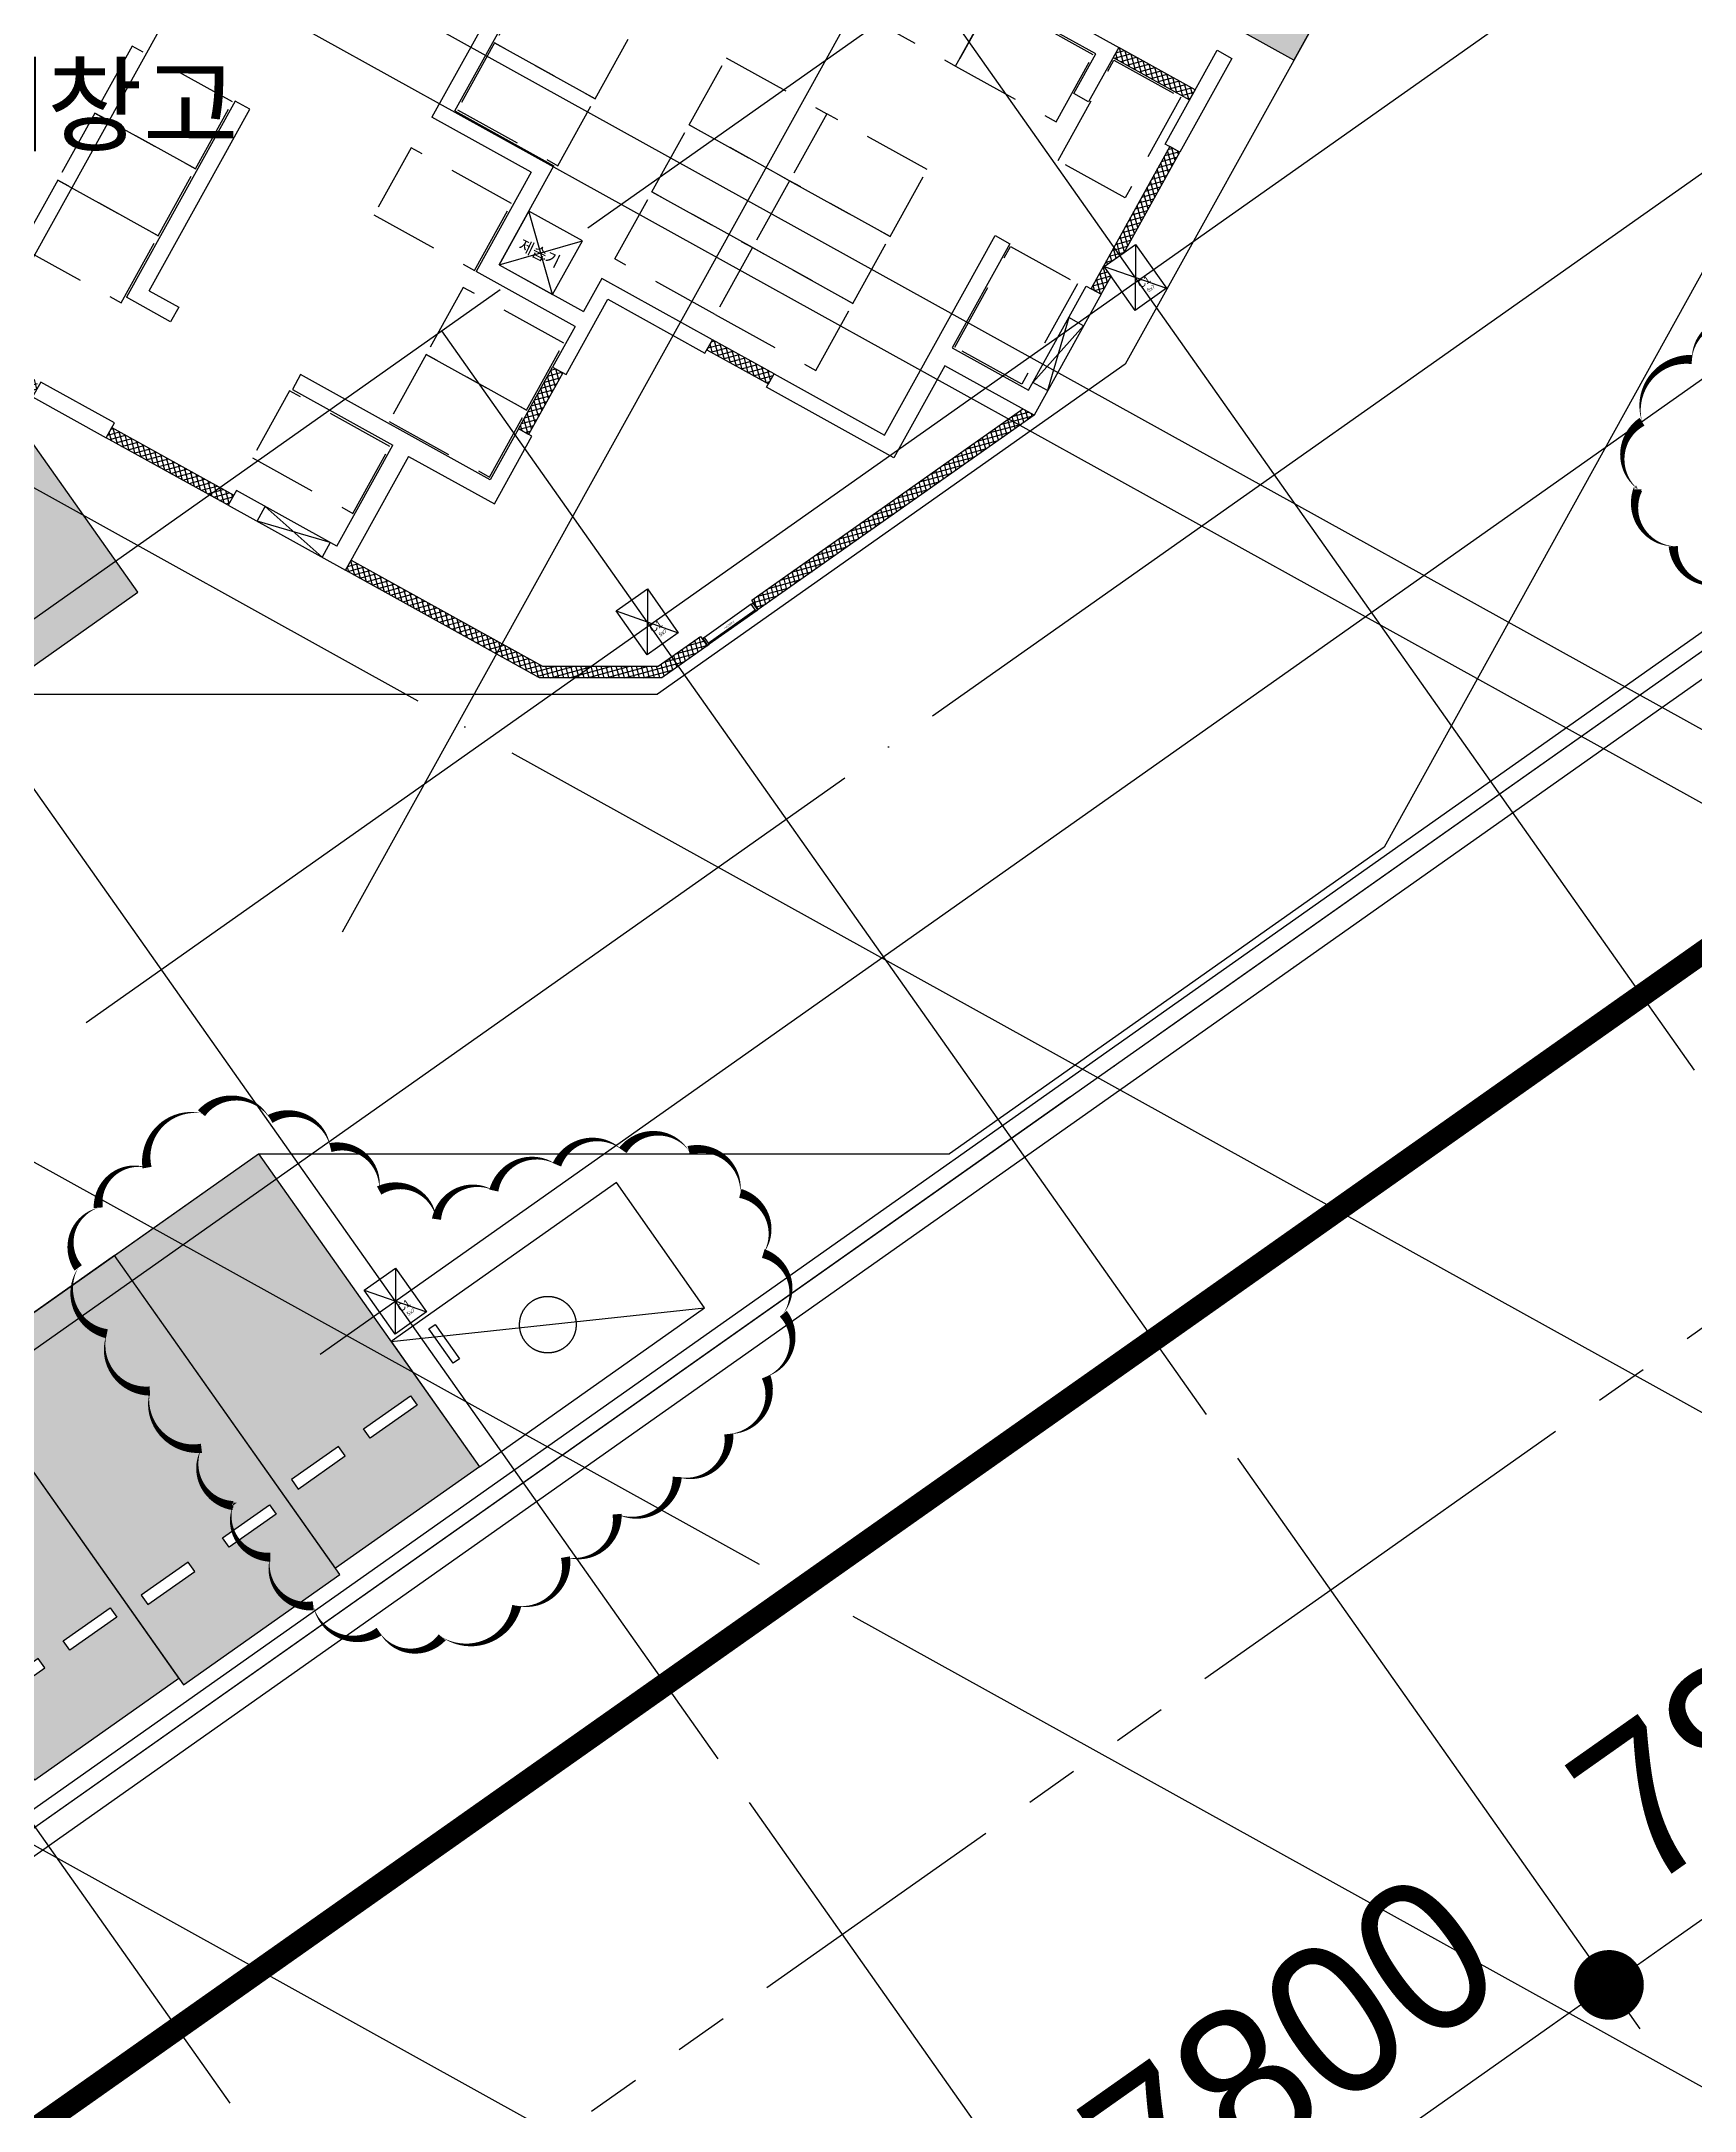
# Model space of a CAD drawing. Header units: millimetres. Extents: x -21000 to 567700, y 435000 to 850800.
# Drawn here: x 355402 to 376986, y 584986 to 612003 of the extents above; entities that cross this region are included whole.
import ezdxf
from ezdxf.enums import TextEntityAlignment as Align
from ezdxf.xclip import XClip

# ---------------------------------------------------------------- set-up
doc = ezdxf.new("R2010")
doc.units = ezdxf.units.MM
doc.header["$LTSCALE"] = 700
doc.header["$XCLIPFRAME"] = 2
for name, pattern in [('AB_Pbase$0$PHANTOMX2', [5, 2.5, -0.5, 0.5, -0.5, 0.5, -0.5]), ('AB_Pbase$0$주차장기둥$0$CEN', [62, 60, -1, 0, -1]), ('AB_Pbase$0$주차장기둥$0$PHANTOMX2', [5, 2.5, -0.5, 0.5, -0.5, 0.5, -0.5]), ('AB_Pbase$0$지하1층 동골조$0$PHANTOMX2', [5, 2.5, -0.5, 0.5, -0.5, 0.5, -0.5]), ('AUDIT_D_190513103822-5', [2.3, 1.5, -0.8]), ('HIDDEN', [9.524999999999999, 6.349999999999999, -3.174999999999999])]:
    doc.linetypes.add(name, pattern=pattern)
doc.layers.get('0').update_dxf_attribs({"color": 2})
doc.layers.get('Defpoints').update_dxf_attribs({"color": 171})
for name, color, linetype, plot in [('AB_Pbase$0$DEFPOINT', 247, 'Continuous', False), ('AB_Pbase$0$Defponts', 161, 'Continuous', False), ('AB_Pbase$0$주차-카운터', 151, 'Continuous', False), ('AB_Pbase$0$주차장기둥$0$DEFPOINT', 247, 'Continuous', False), ('AB_Pbase$0$주차장기둥$0$Defpoints1', 235, 'Continuous', False), ('AB_Pbase$0$지하1층 동골조$0$Defpoints1', 235, 'Continuous', False)]:
    doc.layers.add(name, color=color, linetype=linetype, plot=plot)
for name, color, linetype in [('AB_Pbase$0$DOOR', 4, 'Continuous'), ('AB_Pbase$0$ELE8', 8, 'Continuous'), ('AB_Pbase$0$FIN', 6, 'Continuous'), ('AB_Pbase$0$SITE', 3, 'AB_Pbase$0$PHANTOMX2'), ('AB_Pbase$0$WAL', 3, 'Continuous'), ('AB_Pbase$0$경량벽체 세대창고', 4, 'HIDDEN'), ('AB_Pbase$0$경량벽체 세대창고 모듈', 4, 'HIDDEN'), ('AB_Pbase$0$설비사이즈', 4, 'AUDIT_D_190513103822-5'), ('AB_Pbase$0$제습기(세대창고)', 6, 'Continuous'), ('AB_Pbase$0$주차(경형)', 9, 'Continuous'), ('AB_Pbase$0$주차-sol', 254, 'Continuous'), ('AB_Pbase$0$주차-일반', 9, 'Continuous'), ('AB_Pbase$0$주차-장애인', 8, 'Continuous'), ('AB_Pbase$0$주차-확장', 7, 'Continuous'), ('AB_Pbase$0$주차장기둥$0$CEN_P', 244, 'AB_Pbase$0$주차장기둥$0$CEN'), ('p_구조전체평면도중심선$0$DIM', 7, 'Continuous'), ('p_구조전체평면도중심선$0$SDIM', 4, 'Continuous')]:
    doc.layers.add(name, color=color, linetype=linetype)
doc.styles.add('AB_Pbase$0$돋움', font='')
doc.styles.add('AB_Pbase$0$맑은고딕', font='malgun.ttf')
doc.styles.add('AB_Pbase$0$주차장기둥$0$맑은 고딕', font='')
doc.styles.add('p_구조전체평면도중심선$0$도면기준$0$울릉도L', font='')
doc.styles.add('p_구조전체평면도중심선$0$돋움', font='')
doc.styles.get('AB_Pbase$0$돋움').set_extended_font_data('Dotum')
doc.styles.get('AB_Pbase$0$주차장기둥$0$맑은 고딕').set_extended_font_data('Dotum')
doc.styles.get('p_구조전체평면도중심선$0$도면기준$0$울릉도L').set_extended_font_data('Dotum')
doc.styles.get('p_구조전체평면도중심선$0$돋움').set_extended_font_data('Dotum')
doc.dimstyles.new('p_구조전체평면도중심선$0$ADIM', dxfattribs={"dimscale": 700, "dimtxt": 3, "dimasz": 1.5, "dimexe": 1, "dimexo": 1, "dimgap": 1, "dimtad": 1, "dimdec": 0, "dimdsep": 46, "dimtxsty": 'p_구조전체평면도중심선$0$돋움', "dimblk1": 'p_구조전체평면도중심선$0$DOT', "dimblk2": 'p_구조전체평면도중심선$0$DOT', "dimsah": 1, "dimcen": 1, "dimdle": 1.5, "dimclrd": 7, "dimclre": 7, "dimclrt": 3, "dimadec": 0, "dimazin": 0, "dimtfac": 1, "dimtdec": 0, "dimtix": 1, "dimtmove": 2, "dimatfit": 3, "dimldrblk": 'p_구조전체평면도중심선$0$_Dot', "dimfxl": 1, "dimtvp": 1, "dimtolj": 1, "dimtzin": 0, "dimarcsym": 0})
pattern_1 = [(15.18218399974673, (381487.9571199766, 447146.6661556015), (-16.62995760569739, 61.28372141142131), []), (105.1821839997462, (381487.9571199766, 447146.6661556015), (-61.28372141142131, -16.62995760569739), [])]

# ---------------------------------------------------------------- blocks, each defined once
blk = doc.blocks.new('AB_Pbase$0$SITE0917')
at = {"layer": 'AB_Pbase$0$SITE', "ltscale": 4, "const_width": 300, "flags": 128}
blk.add_lwpolyline([(212875.5226913914, -144967.9436347186), (209905.5226933584, -142007.9436366707), (204835.5226932391, -136927.9436366707), (200145.5226933584, -132237.9436366707), (190405.5226933584, -122487.9436366707), (180635.5226933584, -112707.9436366707), (171033.5226932391, -103095.9436366707), (171033.5226932391, -103095.9436366707), (158735.5226932391, -90777.9436366707), (158735.5226932391, -90777.9436366707), (141625.5226933583, -73667.94363667071), (139745.5226933584, -71777.94363667071), (128759.6409070119, -60783.20940472186), (176825.0331493243, 583.6105911433698), (181317.818947874, 2777.893112093211), (191835.5271945819, 2802.053239092231), (195845.5271945819, 2812.053239077331), (208845.5271945819, 2852.053237184883), (221743.626651369, 2892.06873819232), (225744.6244504079, 2912.068728670478), (238651.5422055349, 2912.068728670478), (251950.5271831379, 2992.059489473701), (272862.9252507314, 3046.53267352283), (279849.1801639423, 3072.053239092231), (281852.1938052997, 3072.053239092231), (297941.9374233112, 3132.063512071967), (307300.7231212482, 3162.059619173408), (318838.3997646198, 3162.059619173408), (322371.2743030414, 3192.061496004463), (329338.4003864153, 3212.081973299385), (331330.7628819571, 3220.690180525184), (331828.2668988332, 3220.690180525184), (342782.7343594656, 3252.066224306822), (353879.1308360919, 3292.053239092231), (357878.2544476613, 3302.053239092231), (368882.1278186664, 3332.064130038023), (377971.3405453787, 3362.060725435615), (436462.7193828447, 3532.065694078803), (443895.9960361347, 3563.922595232725), (449423.0799442157, 3587.610097154975), (453866.1855809315, 1294.400056108832), (461852.4727513418, -10041.00862577557), (461003.7809254751, -14961.95677830279), (456209.7372966632, -18339.40897634625), (446979.5817219838, -24859.51969791949), (436111.4073863848, -32529.5719306618), (433801.8979336843, -34157.88618353009), (424034.6123463735, -41045.97189594805), (408709.4036403522, -51856.05716398358), (403261.4843479023, -55701.55064083635), (401223.9570653065, -57139.73365095258), (393879.0417897329, -62330.19515874983), (377929.971072875, -73579.24503590167), (370948.9851338491, -78503.33361700177), (368971.204642974, -79898.3752963692), (360220.8510434254, -86072.76474453509), (350807.3700215444, -92731.08049848676), (341600.0988155231, -99229.15493656695), (316997.7994954214, -116580.7778270542), (268640.302676879, -150722.1810577065), (261993.6253811941, -155385.4898631722), (240653.034370929, -170435.8783534616), (213592.7361332998, -144250.1070703864), (212875.5226913914, -144967.9436347186)], dxfattribs=at)
blk = doc.blocks.new('AB_Pbase$0$CON-109-B2F')
for p, q in [((-11219.99999929859, -7070.000001113294), (-11219.99999936413, -6410.000001113528)), ((-8289.999999363958, -6410.000000822387), (-11219.99999936413, -6410.000001113528)), ((-8289.999999342717, -6630.000000822183), (-8289.999999363958, -6410.000000822387)), ((-10999.99999934202, -6630.000001091715), (-10999.99999929801, -7070.000001091422)), ((-10999.99999934202, -6630.000001091715), (-8289.999999342717, -6630.000000822183)), ((-10999.99999929801, -7070.000001091422), (-11219.99999929859, -7070.000001113294)), ((-12729.99999911745, -8890.000001265114), (-12949.99999911663, -8890.00000128671)), ((-12949.99999911849, -8890.000001287466), (-12949.99999894376, -10640.00000128636)), ((-12729.9999989675, -10390.00000126456), (-12729.99999911745, -8890.000001265114)), ((-10999.99999911803, -8890.000001092792), (-11219.9999991178, -8890.000001114458)), ((-11219.9999991178, -8890.000001114458), (-11219.99999896849, -10390.0000011144)), ((-10999.99999883572, -11720.00000109209), (-10999.99999911803, -8890.000001092792)), ((-7229.999998981715, -10240.00000072566), (-7229.99999912805, -8760.000000719083)), ((-4209.999999130261, -8760.000000418862), (-7229.99999912805, -8760.000000719083)), ((-7009.999999107662, -8980.000000693573), (-7009.999998960528, -10460.00000069875)), ((-7009.999999107662, -8980.000000693573), (-3989.999999108361, -8980.000000392814)), ((-8709.999998835143, -11720.00000085993), (-8709.999998983112, -10240.00000087291)), ((-7229.999998981715, -10240.00000072566), (-8709.999998983112, -10240.00000087291)), ((-12729.9999989675, -10390.00000126456), (-11219.99999896849, -10390.0000011144)), ((-8489.999998961917, -10460.00000084573), (-8489.999998837819, -11720.00000083772)), ((-8489.999998961917, -10460.00000084573), (-7009.999998960528, -10460.00000069875)), ((-11249.99999894393, -10640.0000011177), (-12949.99999894376, -10640.00000128636)), ((-11249.99999894393, -10640.0000011177), (-11249.9999988143, -11920.00000111659)), ((-10239.99999883595, -11720.00000101683), (-10999.99999883572, -11720.00000109209)), ((-10239.99999881628, -11920.00000101662), (-10239.99999883595, -11720.00000101683)), ((-8709.999998835143, -11720.0000008649), (-9319.999998835725, -11720.00000092489)), ((-9319.999998835725, -11720.00000092489), (-9319.99999881547, -11920.00000092527)), ((-7994.999998837295, -11720.00000079375), (-8489.999998837819, -11720.00000083772)), ((-7994.999998671811, -13370.00000078967), (-7994.999998837295, -11720.00000079375)), ((-11249.9999988143, -11920.00000111659), (-10239.99999881628, -11920.00000101662)), ((-9319.99999881547, -11920.00000092527), (-8194.999998816462, -11920.00000081365)), ((-8194.999998816462, -11920.00000081365), (-8194.999998671927, -13370.00000081121)), ((-2304.99999841681, -15940.0000002303), (-2304.999998715183, -12930.00000023146)), ((-2084.999998715648, -12930.00000020966), (-2084.999998394633, -16160.00000020879)), ((-8194.999998671927, -13370.00000081121), (-7994.999998671811, -13370.00000078967)), ((-8194.999998391257, -16190.00000081584), (-8194.999998581008, -14290.00000081095)), ((-8194.999998581008, -14290.00000081095), (-7994.999998580424, -14290.0000007904)), ((-7994.999998580424, -14290.0000007904), (-7994.999998415581, -15940.00000079549)), ((-6819.999998392013, -16190.00000067902), (-8194.999998391257, -16190.00000081584)), ((-7994.999998415581, -15940.00000079549), (-5014.999998417391, -15940.00000049962)), ((-6819.999998259809, -17520.00000067918), (-6819.999998392013, -16190.00000067902)), ((-5014.999998395797, -16160.00000049968), (-6569.999998394166, -16160.00000065399)), ((-6569.999998394166, -16160.00000065399), (-6569.999998281885, -17300.00000065443)), ((-5014.999998417391, -15940.00000049962), (-5014.999998395797, -16160.00000049968)), ((-2894.999998418207, -15940.00000028906), (-2304.99999841681, -15940.0000002303)), ((-2894.99999839603, -16160.00000028909), (-2894.999998418207, -15940.00000028906)), ((-2084.999998394633, -16160.00000020879), (-2894.99999839603, -16160.00000028909)), ((-5014.999998259925, -17520.00000049945), (-6819.999998259809, -17520.00000067918)), ((-6569.999998281885, -17300.00000065443), (-5014.999998281593, -17300.00000049968)), ((-5014.999998281593, -17300.00000049968), (-5014.999998259925, -17520.00000049945))]:
    blk.add_line(p, q)
for points in [[(-12729.99999940756, -5970.000001264212), (-12949.99999940791, -5970.00000128639), (-12949.99999929812, -7070.000001285371), (-12729.99999929894, -7070.000001263689)], [(-2894.999998281245, -17300.0000002897), (-1494.999998281593, -17300.00000015029), (-1494.999998258994, -17520.00000015029), (-2894.99999825946, -17520.00000028897)]]:
    blk.add_lwpolyline(points, close=True)
at = {"layer": 'Defpoints'}
for p, q in [((-12949.99999907449, -9320.000001291948), (-12729.99999907565, -9320.000001270033)), ((-12729.9999989774, -10290.00000127015), (-12949.9999990753, -9320.00000129218)), ((-12729.99999907461, -9320.00000126974), (-12949.99999897845, -10290.00000129165)), ((-12729.9999989774, -10290.00000127015), (-12949.99999897926, -10290.00000129323)), ((-6454.999998258879, -17520.00000064666), (-6454.999998280662, -17300.00000064246)), ((-6454.999998280662, -17300.00000064246), (-5484.999998259052, -17520.00000054661)), ((-5484.999998280312, -17300.00000054618), (-6454.999998258296, -17520.000000642)), ((-5484.999998258994, -17520.00000055057), (-5484.999998280312, -17300.00000054618))]:
    blk.add_line(p, q, dxfattribs=at)
blk = doc.blocks.new('AB_Pbase$0$CON-109-B1F')
at = {"rotation": 360}
blk.add_blockref('AB_Pbase$0$CON-109-B2F', (0, 0), dxfattribs=at)
blk = doc.blocks.new('AB_Pbase$0$지하1층 동골조')
at = {"layer": 'AB_Pbase$0$지하1층 동골조$0$Defpoints1', "linetype": 'AB_Pbase$0$지하1층 동골조$0$PHANTOMX2', "ltscale": 2}
blk.add_lwpolyline([(200766.8213119495, -65476.22522033812), (225366.821311942, -48126.22522035322), (234576.8213157725, -41626.22522035084), (246876.8213157725, -32926.22522032087), (252736.8213157583, -28796.22522035116), (254715.8213119523, -27400.22522035046), (261696.8213119425, -22476.22522033792), (277645.8213119581, -11227.22522033815), (285077.8213119452, -5975.225220350258), (285946.8213119448, -5361.225220321154), (286306.8213157666, -5106.22522035049), (287116.8213119528, -4536.225220320921), (295786.821311943, 1583.774779678963), (305746.8213119523, 8613.774779648811)], dxfattribs=at)
at = {"layer": 'AB_Pbase$0$지하1층 동골조$0$Defpoints1', "linetype": 'AB_Pbase$0$지하1층 동골조$0$PHANTOMX2', "ltscale": 2, "flags": 128}
blk.add_lwpolyline([(305495.9026907312, 13325.75480388157), (315263.1882780431, 20213.8405162844), (317572.6977307428, 21842.1547691825), (328440.8720663411, 29512.2070019088), (337671.02764102, 36032.31772346707), (342465.0712698323, 39409.76992152684), (343313.763095693, 44330.71807405451), (335327.4759252898, 55666.12675592343), (330884.3702885748, 57959.33679699717), (325357.2863804787, 57935.64929507562), (317924.009727196, 57903.7923939097), (259432.6308897287, 57733.78742527863), (250343.4181630166, 57703.79082986758), (239339.544792019, 57673.77993892255), (235340.4211804341, 57663.77993892226), (224244.0247038228, 57623.79292412015), (213289.5572431827, 57592.4168803686), (212792.0532263136, 57592.41688036814), (210799.6907307646, 57583.80867314234), (203832.5646473909, 57563.78819584782), (200299.6901089691, 57533.7863189886), (188762.0134655972, 57533.78631898906), (179403.2277676678, 57503.79021190275), (163313.4841496574, 57443.77993890532), (161310.4705083003, 57443.77993890561), (154324.2155950975, 57418.25937336619), (133411.8175274874, 57363.78618930367), (120112.8325498928, 57283.79542851622), (107205.9147947664, 57283.7954285146), (103204.9169957338, 57263.79543802055), (90306.81753893942, 57223.77993699867), (77306.81753893226, 57183.77993892121), (73296.81753893942, 57173.77993893699), (62779.10929223266, 57149.61981190787), (58286.32349368278, 54955.33729098766), (10220.93125137029, -6411.482704892172), (21206.81303770136, -17406.21693685569), (23086.81303771579, -19296.21693684105), (40196.81303759798, -36406.21693684201), (52494.81303759576, -48724.21693684242), (62096.81303771544, -58336.21693684224), (71866.8130377158, -68116.21693684178), (81606.81303771638, -77866.21693684097), (86296.81303759624, -82556.21693684217), (91366.81303771593, -87636.2169368267), (94336.81303573401, -90596.21693490571), (95054.02647765732, -89878.38037055836), (122114.3247152711, -116064.1516536176), (143454.9157255366, -101013.7631633271), (150101.5930212427, -96350.4543578931), (198459.089839779, -62209.05112723936), (223061.3891598729, -44857.42823672413), (232268.6603658942, -38359.35379867203), (241682.1413877831, -31701.0380447181), (250432.4949873314, -25526.64859652397), (252410.2754782063, -24131.60691718559), (259391.2614172247, -19207.51833607198), (275340.3321340906, -7958.46845893556), (282685.2474096659, -2768.006951123767), (284722.7746922598, -1329.823941022914), (290170.6939847022, 2515.66953584808)], close=True, dxfattribs=at)
at = {"rotation": 60.99999813640894}
blk.add_blockref('AB_Pbase$0$CON-109-B1F', (209399.5023690096, -18382.98886845389), dxfattribs=at)
blk = doc.blocks.new('AB_Pbase$0$조적점검800')
at = {"layer": 'AB_Pbase$0$설비사이즈', "linetype": 'Continuous'}
for p, q in [((784.9999998739657, 109.9999999196734), (34.99999987390765, 109.9999999204883)), ((784.9999998738202, -8.04429874e-08), (34.99999987373303, -7.95116648e-08))]:
    blk.add_line(p, q, dxfattribs=at)
for points in [[(34.99999987390765, 109.9999999204883), (9.99999987387855, 109.9999999204883), (9.999999873762137, -7.95116648e-08), (34.99999987373303, -7.95116648e-08)], [(784.999999873733, -7.99773261e-08), (34.99999987379124, -7.95116648e-08), (34.99999987390765, 19.99999992048833), (784.9999998737039, 19.99999991990626)], [(784.9999998739657, 109.9999999196734), (809.9999998739366, 109.999999919557), (809.9999998738201, -8.05594027e-08), (784.9999998738202, -8.04429874e-08)]]:
    blk.add_lwpolyline(points, close=True, dxfattribs=at)
at = {"layer": 'Defpoints', "linetype": 'Continuous'}
for p, q in [((-1.260632416e-07, 109.9999999206047), (-1.262087608e-07, -7.93952495e-08)), ((819.9999998739657, 109.999999919557), (819.9999998738784, -8.04429874e-08))]:
    blk.add_line(p, q, dxfattribs=at)
at = {"layer": 'Defpoints', "linetype": 'Continuous', "style": 'AB_Pbase$0$맑은고딕', "text_generation_flag": 4}
blk.add_text('조적점검 800', height=21.00000003129906, rotation=180, dxfattribs=at).set_placement((398.0095841263392, 56.07449791475665), align=Align.MIDDLE_CENTER)
blk = doc.blocks.new('AB_Pbase$0$세대창고')
at = {"layer": 'AB_Pbase$0$경량벽체 세대창고', "ltscale": 0.2}
blk.add_lwpolyline([(-290836.8541639593, 78445.46599133477), (-291836.8541639591, 78445.46599134662), (-291836.8541639527, 79945.46599134662), (-290836.8541639527, 79945.46599133474)], close=True, dxfattribs=at)
blk = doc.blocks.new('AB_Pbase$0$C1CD84166')
at = {"layer": 'AB_Pbase$0$경량벽체 세대창고', "ltscale": 0.2}
blk.add_lwpolyline([(124.9998326935165, 244.9961002913769), (1624.999832693487, 244.9961002912605), (1624.999832693487, 1244.996100291377), (124.9998326934583, 1244.996100291144)], close=True, dxfattribs=at)
blk = doc.blocks.new('AB_Pbase$0$제습기(세대창고)')
at = {"layer": 'AB_Pbase$0$제습기(세대창고)', "color": 6, "ltscale": 0.2}
for p, q in [((-1.164153e-10, 5.82077e-11), (799.9999999998835, 800.0000000000582)), ((-1.164153e-10, 800.0000000000582), (799.9999999998835, 0))]:
    blk.add_line(p, q, dxfattribs=at)
blk.add_lwpolyline([(-1.164153e-10, 5.82077e-11), (799.9999999998835, 0), (799.9999999998835, 800.0000000000582), (-1.164153e-10, 800.0000000000582)], close=True, dxfattribs=at)
at = {"layer": 'AB_Pbase$0$Defponts', "ltscale": 0.2, "style": 'AB_Pbase$0$돋움'}
blk.add_text('제습기', height=150, rotation=273.2090232772462, dxfattribs=at).set_placement((298.2280684906291, 688.3784799050773))
blk = doc.blocks.new('AB_Pbase$0$0228_REV.')
at = {"layer": 'AB_Pbase$0$경량벽체 세대창고 모듈'}
for name, p, rotation in [('AB_Pbase$0$C1CD84166', (569153.2387941777, 505338.8526015814), 330.9999982908104), ('AB_Pbase$0$C1CD84166', (570465.1683331933, 504611.6381320757), 330.9999982908104), ('AB_Pbase$0$세대창고', (357603.4259974664, 287655.1367258083), 240.9999981372859), ('AB_Pbase$0$세대창고', (789248.0213384016, 293435.8438851895), 330.9999981370361), ('AB_Pbase$0$세대창고', (357118.6163487736, 286780.5170344388), 240.9999981372859), ('AB_Pbase$0$세대창고', (356633.8067000811, 285905.8973430679), 240.9999981372859), ('AB_Pbase$0$세대창고', (355069.3796045769, 712017.691923359), 150.9999981372857)]:
    blk.add_blockref(name, p, dxfattribs=dict(at, rotation=rotation))
for p, xscale, rotation in [((493595.7756667052, 211936.0474360199), -0.9999999999999996, 60.9999981356738), ((632331.9259288416, 797428.3389387432), -0.9999999999999978, 240.9999981360078), ((493110.9660180132, 211061.4277446461), -0.9999999999999996, 60.9999981356738), ((631847.1162801461, 796553.7192473757), -0.9999999999999978, 240.9999981360078), ((497447.1835737031, 210138.4701661517), -0.9999999999999978, 60.99999813560874), ((635975.0193462474, 796100.668350862), -0.9999999999999996, 240.9999981364071), ((631362.3066314496, 795679.0995560061), -0.9999999999999978, 240.9999981360078), ((496962.3739250106, 209263.8504747823), -0.9999999999999978, 60.99999813560874), ((496477.5642763175, 208389.2307834091), -0.9999999999999978, 60.99999813560874), ((636656.182124352, 794276.7507067145), -0.9999999999999996, 240.9999981364071), ((636171.3724756617, 793402.1310153422), -0.9999999999999996, 240.9999981364071), ((634387.5719312968, 792927.4146448055), -0.9999999999999954, 240.9999981364071)]:
    blk.add_blockref('AB_Pbase$0$세대창고', p, dxfattribs=dict(at, xscale=xscale, rotation=rotation))
at = {"layer": 'AB_Pbase$0$제습기(세대창고)', "color": 6, "rotation": 60.99999825322722}
blk.add_blockref('AB_Pbase$0$제습기(세대창고)', (565432.2209361354, 501781.8605455914), dxfattribs=at)
blk = doc.blocks.new('AB_Pbase$0$AB_Pbase_지하1층_골조')
for p, q in [((270700.3373924794, 528984.0159613647), (441115.3626939503, 649222.9069781493)), ((270666.7988851521, 528593.1957365208), (441533.4427357911, 649150.7330312552))]:
    blk.add_line(p, q)
blk = doc.blocks.new('AB_Pbase$0$주차장기둥$0$cen 2bl 지하')
at = {"layer": 'AB_Pbase$0$주차장기둥$0$CEN_P', "color": 5}
for p, q in [((37814.29773293589, 127566.1087282005), (37814.29773301284, 259073.8791357101)), ((45614.29773293327, 127566.1087282069), (45614.29773299241, 259044.8984875889)), ((-60585.70226702042, 138482.9533104352), (119274.2270251826, 138482.9533103963)), ((-127185.7022670383, 130682.953310399), (119274.2270251849, 130682.9533104221)), ((-74426.1735247862, 122982.9533104485), (119274.2270251946, 122982.9533104349)), ((-23085.70226271594, 115182.9533104467), (119274.2270251828, 115182.9533104701))]:
    blk.add_line(p, q, dxfattribs=at)
at = {"layer": 'AB_Pbase$0$주차장기둥$0$CEN_P'}
for p, q in [((-12694.93746641785, 19932.62594991387), (97259.68701348222, 247440.0182655917)), ((-5672.127567638622, 16538.49261050171), (104282.4968815764, 244045.8848627268)), ((-1080.290326125548, 14319.25158093904), (108874.334103438, 241826.6437924218)), ((43261.19859674953, 124910.6190381725), (54264.35584265735, 147677.2795958206)), ((48033.10788677932, 122604.3489486899), (59169.62446428023, 145646.9436372964)), ((61928.89355669691, 134546.9896456462), (46339.67004706375, 142081.2820459229)), ((58534.76021731496, 127524.1797468578), (42945.53670765292, 135058.472147187)), ((51746.4935385446, 113478.5599492784), (12182.18450941834, 132600.0429825174)), ((55140.62687791414, 120501.3698480422), (34500.26317917226, 130476.8850017651))]:
    blk.add_line(p, q, dxfattribs=at)
blk = doc.blocks.new('AB_Pbase$0$주차장기둥$0$p기둥 5x7')
blk.add_lwpolyline([(-250.0000000000582, 349.9999999998836), (249.9999999999709, 349.9999999998836), (249.9999999999418, -350.0000000001455), (-250.0000000000873, -350.0000000000873)], close=True)
at = {"layer": 'AB_Pbase$0$주차장기둥$0$DEFPOINT'}
for p, q in [((249.9999999999709, 349.9999999998836), (-250.0000000000582, -350.0000000001164)), ((-250.0000000000582, 349.999999999869), (250, -350.0000000001164))]:
    blk.add_line(p, q, dxfattribs=at)
at = {"layer": 'AB_Pbase$0$주차장기둥$0$DEFPOINT', "color": 6, "style": 'AB_Pbase$0$주차장기둥$0$맑은 고딕'}
for s, height, p in [('C1', 99.99999999999999, (-24.44665820989758, -160.2091103229031)), ('5x7', 49.99999999999999, (28.78967538874713, -258.5294959518069))]:
    blk.add_text(s, height=height, rotation=1.8943102776e-06, dxfattribs=at).set_placement(p)
blk = doc.blocks.new('AB_Pbase$0$주차장기둥')
at = {"layer": 'AB_Pbase$0$주차장기둥$0$Defpoints1', "linetype": 'AB_Pbase$0$주차장기둥$0$PHANTOMX2', "ltscale": 2}
blk.add_lwpolyline([(81498.73545854418, 89238.6311978714), (93649.14047274043, 116780.4205004952), (98195.9038347966, 127095.5086242098), (104258.2303900188, 140887.832458081), (107154.1235267135, 147446.0565271724), (108131.4644603008, 149661.9224266505), (111579.3019103464, 157478.095014184), (119456.599895364, 175334.7122317785), (123122.0873097751, 183664.3178655661), (123550.7323166629, 184638.1866750608), (123727.9778393475, 185042.1780455443), (124128.7116474789, 185947.9442454406), (128408.3191319689, 195659.1882326212), (133324.9877870936, 206814.8535796744)], dxfattribs=at)
for name, p, rotation in [('AB_Pbase$0$주차장기둥$0$cen 2bl 지하', (36991.78868371947, -11666.72538985428), 1.99999810188403), ('AB_Pbase$0$주차장기둥$0$p기둥 5x7', (82599.41057619196, 130069.1540551607), 66.2054582048853), ('AB_Pbase$0$주차장기둥$0$p기둥 5x7', (79452.43714560082, 122932.1688213833), 66.2054582048853), ('AB_Pbase$0$주차장기둥$0$p기둥 5x7', (81200.70358689476, 113636.6825807267), 66.2054582048853)]:
    blk.add_blockref(name, p, dxfattribs=dict(rotation=rotation))
blk = doc.blocks.new('AB_Pbase$0$실명')
at = {"layer": 'AB_Pbase$0$Defponts', "style": 'AB_Pbase$0$돋움'}
blk.add_text('세대창고', height=999.9999999999994, rotation=359.9315350211501, dxfattribs=at).set_placement((376482.2201402454, -219661.8411788049), align=Align.MIDDLE)
blk = doc.blocks.new('AB_Pbase$0$주차확장')
at = {"layer": 'AB_Pbase$0$주차-sol'}
h = blk.add_hatch(color=252, dxfattribs=at)
h.paths.add_polyline_path([(1525.000009655952, -3824.999996058643), (2275.000009655952, -3824.999994121492), (2275.000010058284, -3974.999994091689), (1525.000010028481, -3974.999996051163)], flags=16)
edge = h.paths.add_edge_path()
edge.add_line((0.0012238472700119, -5099.999999992535), (2500.0000128448, -5099.999993526129))
edge.add_line((2500.000012844801, -5099.999993525447), (2499.999999742489, 6.4876512624e-06))
edge.add_line((2499.99999974668, 6.4969062805e-06), (0.0012105628857171, 4.394451e-09))
edge.add_line((0.001210555434227, -2.2322638e-08), (0.0012238440103829, -5100.000000009313))
h.paths.add_polyline_path([(225.0000156462192, -3974.999994106576), (225.0000160187483, -3824.999994091689), (975.0000160485503, -3824.999996036277), (975.0000156313181, -3974.999996043742)])
at = {"layer": 'AB_Pbase$0$주차-확장'}
blk.add_lwpolyline([(0, 0), (1.28597021103e-05, -5099.999999992564), (2500.000012844801, -5099.999993525447), (2500.000000014901, 6.4745545387e-06)], close=True, dxfattribs=at)
at = {"layer": 'AB_Pbase$0$주차-확장', "ltscale": 600}
for points in [[(975.0000156313181, -3974.999996043742), (975.0000160485503, -3824.999996036277), (225.0000160187483, -3824.999994091689), (225.0000156462192, -3974.999994106576)], [(1525.000010028481, -3974.999996051163), (1525.000009655952, -3824.999996058643), (2275.000009670854, -3824.999994091689), (2275.000010043383, -3974.999994121492)]]:
    blk.add_lwpolyline(points, close=True, dxfattribs=at)
blk = doc.blocks.new('AB_Pbase$0$주차일반')
at = {"layer": 'AB_Pbase$0$주차-sol'}
h = blk.add_hatch(color=254, dxfattribs=at)
h.dxf.hatch_style = 1
h.paths.add_polyline_path([(2.23517418e-08, 0), (-2299.99999999255, 5.692243576e-06), (-2300.000012420118, -4999.99999433756), (-1.24126672745e-05, -4999.999999985099)])
h.paths.add_polyline_path([(-200.0000091716647, -3724.99999949336), (-200.000009521842, -3874.99999949336), (-950.0000095218419, -3874.999997645619), (-950.000009164214, -3724.999997645619)], flags=16)
h.paths.add_polyline_path([(-1350.00001565367, -3724.999997645619), (-1350.000015296042, -3874.999997645619), (-2100.000015296042, -3874.99999949336), (-2100.00001565367, -3724.99999949336)], flags=16)
at = {"layer": 'AB_Pbase$0$주차-일반', "color": 6}
for points in [[(2.23517418e-08, 0), (-1.24126672745e-05, -4999.999999985099), (-2300.000012420118, -4999.99999433756), (-2299.99999999255, 5.692243576e-06)], [(-1350.000015296042, -3874.999997645619), (-1350.00001565367, -3724.999997645619), (-2100.00001565367, -3724.99999949336), (-2100.000015296042, -3874.99999949336)], [(-950.0000095218419, -3874.999997645619), (-950.000009164214, -3724.999997645619), (-200.0000091716647, -3724.99999949336), (-200.000009521842, -3874.99999949336)]]:
    blk.add_lwpolyline(points, close=True, dxfattribs=at)
blk = doc.blocks.new('AB_Pbase$0$주차(경형)')
at = {"layer": 'AB_Pbase$0$주차(경형)'}
blk.add_lwpolyline([(2000, -3600), (2000, 0), (0, 0), (0, -3600), (2000, -3600)], dxfattribs=at)
blk.add_lwpolyline([(150, -3000), (699.9999999403954, -3000), (699.9999999403954, -3100), (150, -3100)], close=True, dxfattribs=at)
at = {"layer": 'AB_Pbase$0$주차-카운터', "extrusion": (1.3e-15, -4.517750764e-07, 0.999999999999898)}
blk.add_line((1.0322779417e-05, -3600.000005727635, -0.0016263902749685), (2000, 1.8626451e-09), dxfattribs=at)
blk.add_circle((1000.000005161389, -1800.000002864932), 369.2282907771641, dxfattribs=at)
blk = doc.blocks.new('AB_Pbase$0$pppaaa_1_1')
at = {"layer": 'AB_Pbase$0$주차(경형)', "extrusion": (0.0033170404997929, -0.0047010678808696, 0.9999834484645743), "rotation": 305.2069722340405}
blk.add_blockref('AB_Pbase$0$주차(경형)', (362906.4339052176, 597101.6576262076, -1603.237892897774), dxfattribs=at)
at = {"layer": 'AB_Pbase$0$주차-일반', "xscale": -1, "rotation": 215.2054552387318}
blk.add_blockref('AB_Pbase$0$주차일반', (356660.5118972324, 604810.4693559086), dxfattribs=at)
at = {"layer": 'AB_Pbase$0$주차-일반', "rotation": 35.20545523873221}
for p in [(358237.3730834888, 597478.4672890482, -1.62680565823e-05), (354315.3415983734, 594711.2178839297, -1.62680565823e-05)]:
    blk.add_blockref('AB_Pbase$0$주차일반', p, dxfattribs=at)
at = {"layer": 'AB_Pbase$0$주차-확장', "xscale": -1, "rotation": 240.9999952839955}
blk.add_blockref('AB_Pbase$0$주차확장', (371754.6730665862, 611759.7761718689), dxfattribs=at)
at = {"layer": 'AB_Pbase$0$주차-확장', "rotation": 35.20545523873221}
blk.add_blockref('AB_Pbase$0$주차확장', (354315.3410086456, 594711.218719796, -1.62680565823e-05), dxfattribs=at)
blk = doc.blocks.new('AB_Pbase')
at = {"layer": 'AB_Pbase$0$ELE8'}
h = blk.add_hatch(dxfattribs=at)
h.set_pattern_fill('NET', color=256, scale=19.99999999999994, angle=15.18218399974686)
h.set_pattern_definition(pattern_1)
h.paths.add_polyline_path([(369467.5819829971, 611924.1012992645), (369394.860535601, 611792.9083455805), (370391.9269837769, 611240.2253460588), (370464.648431074, 611371.4182997651)])
h = blk.add_hatch(dxfattribs=at)
h.set_pattern_fill('NET', color=256, scale=19.99999999999994, angle=15.18218399974686)
h.set_pattern_definition(pattern_1)
h.paths.add_polyline_path([(370133.1759940338, 610629.0396743717), (369105.3795395742, 608774.8459300933), (369236.5724925144, 608702.1244813506), (369366.9244515574, 608937.2856224166), (369278.5603687713, 609062.5243640256), (369537.6921665963, 609245.3587117728), (370264.3689477245, 610556.318227022)])
h = blk.add_hatch(dxfattribs=at)
h.set_pattern_fill('NET', color=256, scale=19.99999999999994, angle=15.18218399974686)
h.set_pattern_definition([(15.18218399974673, (-1.542503e-09, -3.49246e-10), (-16.62995760569739, 61.28372141142131), []), (105.1821839997462, (-1.542503e-09, -3.49246e-10), (-61.28372141142131, -16.62995760569739), [])])
h.paths.add_polyline_path([(347551.8193528459, 608113.1957475694), (349194.8733038711, 605784.4893010412), (354005.6001398595, 609178.7701675887), (355287.7520627935, 607361.5715014199), (355368.5213413341, 607507.283125879), (354041.6871133337, 609387.810188547), (349230.9602773383, 605993.5293219826), (347674.3828500396, 608199.6722713113)])
h.paths.add_polyline_path([(356249.8321566059, 606828.278059149), (356322.5536035943, 606959.4710122853), (357914.3614418907, 606077.1174516629), (357841.6399945967, 605945.9244979755)])
h.paths.add_polyline_path([(364162.1680207831, 608107.7178427947), (364089.4465728806, 607976.5248893959), (364894.0966889591, 607530.5000126662), (364966.8181374964, 607661.6929671875)])
h.paths.add_polyline_path([(362076.6727461481, 607748.7826729778), (362207.865698608, 607676.0612251163), (361761.8408223655, 606871.411110011), (361630.64786943, 606944.132556872)])
h.paths.add_polyline_path([(364092.2323218218, 604111.2101668973), (363500.6100382169, 603693.7821428335), (361904.6120432952, 603693.782142818), (359372.2244544892, 605097.5076127507), (359444.9459017904, 605228.7005664503), (361943.4046835401, 603843.7821428186), (363453.0193714521, 603843.7821428638), (364005.7557980665, 604233.7736641094)])
edge = h.paths.add_edge_path()
edge.add_line((368361.4828003893, 607123.4442237916), (364762.2461064321, 604583.9484966643))
edge.add_line((364762.2461064319, 604583.9484966634), (364675.7695826789, 604706.5119938708))
edge.add_line((364675.7695826807, 604706.5119938721), (368215.771175895, 607204.213502363))
edge.add_line((368215.771175894, 607204.2135023618), (368361.4798668483, 607123.4421539861))
at = {"layer": 'AB_Pbase$0$DEFPOINT'}
for p, q in [((375123.3692281783, 617837.0671460911), (369552.7060194757, 607787.3254598342)), ((378599.7777163977, 611722.9119048557), (372932.2581145853, 601482.4459421681)), ((369552.7060194757, 607787.3254598342, 1.3535615e-09), (363445.7264864745, 603478.4539565562, 7.924667967e-07)), ((354772.8535600486, 603478.4539565862, -1.63876798618e-05), (363445.7264864745, 603478.4539565562, -1.60864905406e-05)), ((372932.2581145853, 601482.4459421681), (367257.3854505341, 597478.453956543)), ((309661.4132630418, 563204.9580020744, -1.62673652242e-05), (358237.3651999618, 597478.4539565131, -1.62673652242e-05)), ((358237.3640513724, 597478.4539565742, -1.62673652242e-05), (367257.3854505341, 597478.453956543, -1.59541202193e-05))]:
    blk.add_line(p, q, dxfattribs=at)
at = {"layer": 'AB_Pbase$0$FIN'}
blk.add_line((436138.3752738417, 645956.0895328675), (274244.6421585715, 531729.5247213542), dxfattribs=at)
at = {"layer": 'AB_Pbase$0$WAL'}
for points in [[(369467.5819829971, 611924.1012992645), (369394.860535601, 611792.9083455805), (370391.9269837769, 611240.2253460588), (370464.648431074, 611371.4182997651), (369467.5819829294, 611924.1012993017)], [(370133.1759940338, 610629.0396743717), (369105.3795395742, 608774.8459300933), (369236.5724925144, 608702.1244813506), (369366.9244515574, 608937.2856224166), (369278.5603687713, 609062.5243640256), (369537.6921665963, 609245.3587117728), (370264.3689477245, 610556.318227022), (370133.1759948204, 610629.0396757927)], [(368361.4828003893, 607123.4442237916), (364762.2461064319, 604583.9484966634), (364675.7695826807, 604706.5119938721), (368215.771175894, 607204.2135023618), (368361.4798668492, 607123.4421539865)], [(364092.2323218218, 604111.2101668973), (363500.6100382169, 603693.7821428335), (361904.6120432952, 603693.782142818), (359372.2244544892, 605097.5076127507), (359444.9459017904, 605228.7005664503), (361943.4046835401, 603843.7821428186), (363453.0193714521, 603843.7821428638), (364005.7557980665, 604233.7736641094), (364092.2323218218, 604111.2101668973)]]:
    blk.add_lwpolyline(points, dxfattribs=at)
for points in [[(364162.1680207831, 608107.7178427947), (364089.4465728806, 607976.5248893959), (364894.0966889591, 607530.5000126662), (364966.8181374964, 607661.6929671875)], [(362076.6727461481, 607748.7826729778), (362207.865698608, 607676.0612251163), (361761.8408223655, 606871.411110011), (361630.64786943, 606944.132556872)], [(356249.8321566059, 606828.278059149), (356322.5536035943, 606959.4710122853), (357914.3614418907, 606077.1174516629), (357841.6399945967, 605945.9244979755)]]:
    blk.add_lwpolyline(points, close=True, dxfattribs=at)
at = {"layer": 'AB_Pbase$0$주차-장애인'}
blk.add_line((371751.1668954917, 599922.1939096634), (371751.166726901, 599922.1936055175), dxfattribs=at)
for name, p, rotation in [('AB_Pbase$0$AB_Pbase_지하1층_골조', (-6.7507498898e-06, -3.3393152989e-06), 359.9999999999999), ('AB_Pbase$0$주차장기둥', (231892.5219283827, 539971.4727125298), 329.0000000345588), ('AB_Pbase$0$0228_REV.', (-203355.4812389409, 106915.8689109765), 359.9999999999992), ('AB_Pbase$0$지하1층 동골조', (146945.0535187308, 639965.19614713), 359.9999999999994), ('AB_Pbase$0$SITE0917', (28406.34386310187, 694336.9228469435), 359.9999999999983), ('AB_Pbase$0$실명', (-21011.03483529872, 830849.9783711426), 359.9999999999999)]:
    blk.add_blockref(name, p, dxfattribs=dict(rotation=rotation))
at = {"layer": 'AB_Pbase$0$DOOR', "rotation": 35.20545823971764}
blk.add_blockref('AB_Pbase$0$조적점검800', (364092.232321878, 604111.2101670346), dxfattribs=at)
at = {"layer": 'AB_Pbase$0$WAL'}
ref = blk.add_blockref('AB_Pbase$0$pppaaa_1_1', (-0.0090321358875372, -0.0133324861526489), dxfattribs=dict(at, rotation=359.9999999999999))
XClip(ref).set_block_clipping_path([(-396188.9384898804, 0.0133324570973376), (493845.7278262604, 839949.4046300659)])
blk = doc.blocks.new('p_구조전체평면도중심선$0$DOT')
at = {"layer": 'p_구조전체평면도중심선$0$SDIM', "color": 0, "linetype": 'ByBlock'}
blk.add_line((-0.5, 0), (-1, 0), dxfattribs=at)
at = {"layer": 'p_구조전체평면도중심선$0$SDIM', "color": 0, "linetype": 'ByBlock', "const_width": 0.5}
blk.add_lwpolyline([(-0.25, 0, 1), (0.25, 0, 1)], format="xyb", close=True, dxfattribs=at)
blk = doc.blocks.new('*D155')
at = {"layer": 'Defpoints', "color": 0, "transparency": 16777216}
for p in [(329459.5339628726, -109254.5681944247), (323086.2321092529, -113751.347428753), (328341.8506341624, -121200.1550177532)]:
    blk.add_point(p, dxfattribs=at)
at = {"layer": 'p_구조전체평면도중심선$0$DIM', "color": 7, "lineweight": -2, "transparency": 16777216}
for p, q in [((329863.0910736469, -109826.5311812897), (335118.7095985563, -117275.3387702899)), ((323489.7892200272, -114323.310415618), (328745.4077449365, -121772.1180046182)), ((333971.6006048576, -117228.0000274315), (329085.4025170869, -120675.5307737467))]:
    blk.add_line(p, q, dxfattribs=at)
at = {"layer": 'p_구조전체평면도중심선$0$DIM', "color": 7, "lineweight": -2, "transparency": 16777216, "xscale": 910, "yscale": 910, "zscale": 910}
for p, rotation in [((334715.152487782, -116703.3757834249), 35.20545823939452), ((328341.8506341624, -121200.1550177532), 215.2054582393945)]:
    blk.add_blockref('p_구조전체평면도중심선$0$DOT', p, dxfattribs=dict(at, rotation=rotation))
at = {"layer": 'p_구조전체평면도중심선$0$DIM', "color": 3, "transparency": 16777216, "insert": (330559.1979008737, -117577.9677352588), "char_height": 1960, "attachment_point": 5, "rotation": 35.2054582393945, "style": 'p_구조전체평면도중심선$0$도면기준$0$울릉도L'}
blk.add_mtext('\\A1;7800', dxfattribs=at)
blk = doc.blocks.new('p_구조전체평면도중심선$0$_Dot')
at = {"color": 0, "linetype": 'ByBlock', "lineweight": -2}
blk.add_line((-0.5, 0), (-1, 0), dxfattribs=at)
at = {"color": 0, "linetype": 'ByBlock', "const_width": 0.5}
blk.add_lwpolyline([(-0.25, 0, 1), (0.25, 0, 1)], format="xyb", close=True, dxfattribs=at)
blk = doc.blocks.new('*D156')
at = {"layer": 'Defpoints', "color": 0, "transparency": 16777216}
for p in [(335832.8358165146, -104757.7889601262), (329459.5339628725, -109254.5681944247), (341088.4543423268, -112206.5965504816)]:
    blk.add_point(p, dxfattribs=at)
at = {"layer": 'p_구조전체평면도중심선$0$DIM', "color": 7, "lineweight": -2, "transparency": 16777216}
for p, q in [((336236.3929272861, -105329.7519469931), (341492.0114530984, -112778.5595373485)), ((329863.0910736441, -109826.5311812916), (335118.7095994564, -117275.338771647)), ((335458.7043716119, -116178.7515407771), (340344.9024593999, -112731.2207944846))]:
    blk.add_line(p, q, dxfattribs=at)
at = {"layer": 'p_구조전체평면도중심선$0$DIM', "color": 7, "lineweight": -2, "transparency": 16777216, "xscale": 910, "yscale": 910, "zscale": 910}
for p, rotation in [((341088.4543423268, -112206.5965504816), 35.205458239121), ((334715.1524886849, -116703.3757847801), 215.205458239121)]:
    blk.add_blockref('p_구조전체평면도중심선$0$DOT', p, dxfattribs=dict(at, rotation=rotation))
at = {"layer": 'p_구조전체평면도중심선$0$DIM', "color": 3, "transparency": 16777216, "insert": (336932.4997554139, -113081.1885022959), "char_height": 1960, "attachment_point": 5, "rotation": 35.205458239121, "style": 'p_구조전체평면도중심선$0$도면기준$0$울릉도L'}
blk.add_mtext('\\A1;7800', dxfattribs=at)
blk = doc.blocks.new('*D157')
at = {"layer": 'Defpoints', "color": 0, "transparency": 16777216}
for p in [(342206.1376702013, -100261.0097257977), (335832.8358165146, -104757.7889601262), (341088.4543415799, -112206.5965494253)]:
    blk.add_point(p, dxfattribs=at)
at = {"layer": 'p_구조전체평면도중심선$0$DIM', "color": 7, "lineweight": -2, "transparency": 16777216}
for p, q in [((342609.6947809727, -100832.9727126647), (347865.3133060381, -108281.7803019638)), ((336236.392927286, -105329.7519469932), (341492.0114523514, -112778.5595362923)), ((346718.2043123396, -108234.4415590997), (341832.006224507, -111681.9723054225))]:
    blk.add_line(p, q, dxfattribs=at)
at = {"layer": 'p_구조전체평면도중심선$0$DIM', "color": 7, "lineweight": -2, "transparency": 16777216, "xscale": 910, "yscale": 910, "zscale": 910}
for p, rotation in [((347461.7561952666, -107709.8173150968), 35.2054582391122), ((341088.4543415799, -112206.5965494253), 215.2054582391123)]:
    blk.add_blockref('p_구조전체평면도중심선$0$DOT', p, dxfattribs=dict(at, rotation=rotation))
at = {"layer": 'p_구조전체평면도중심선$0$DIM', "color": 3, "transparency": 16777216, "insert": (343305.8016083317, -108584.409266926), "char_height": 1960, "attachment_point": 5, "rotation": 35.205458239112225, "style": 'p_구조전체평면도중심선$0$도면기준$0$울릉도L'}
blk.add_mtext('\\A1;7800', dxfattribs=at)
blk = doc.blocks.new('*D159')
at = {"layer": 'Defpoints', "color": 0, "transparency": 16777216}
for p in [(348579.4395238507, -95764.23049145448), (342206.1376702013, -100261.0097257977), (353835.0580489868, -103213.0380807861)]:
    blk.add_point(p, dxfattribs=at)
at = {"layer": 'p_구조전체평면도중심선$0$DIM', "color": 7, "lineweight": -2, "transparency": 16777216}
for p, q in [((348982.9966346246, -96336.19347831974), (354238.6151597607, -103785.0010676514)), ((342609.6947809752, -100832.972712663), (347865.3133061112, -108281.7803019946)), ((348205.3080782622, -107185.1930711233), (353091.506166062, -103737.6623247921))]:
    blk.add_line(p, q, dxfattribs=at)
at = {"layer": 'p_구조전체평면도중심선$0$DIM', "color": 7, "lineweight": -2, "transparency": 16777216, "xscale": 910, "yscale": 910, "zscale": 910}
for p, rotation in [((353835.0580489868, -103213.0380807861), 35.20545823935776), ((347461.7561953373, -107709.8173151293), 215.2054582393578)]:
    blk.add_blockref('p_구조전체평면도중심선$0$DOT', p, dxfattribs=dict(at, rotation=rotation))
at = {"layer": 'p_구조전체평면도중심선$0$DIM', "color": 3, "transparency": 16777216, "insert": (349679.1034620645, -104087.6300326268), "char_height": 1960, "attachment_point": 5, "rotation": 35.20545823935776, "style": 'p_구조전체평면도중심선$0$도면기준$0$울릉도L'}
blk.add_mtext('\\A1;7800', dxfattribs=at)
blk = doc.blocks.new('p_구조전체평면도중심선')
at = {"layer": 'p_구조전체평면도중심선$0$DIM'}
for p1, p2, distance, picture, middle in [((342206.1376702013, -100261.0097257977), (348579.4395238508, -95764.23049145448), -9116.263521017623, '*D159', (349679.1034620645, -104087.6300326268)), ((342206.1376702013, -100261.0097257977), (335832.8358165146, -104757.7889601262), 9116.263520950322, '*D157', (343305.8016083317, -108584.409266926)), ((329459.5339628725, -109254.5681944247), (335832.8358165146, -104757.7889601262), -9116.263522243982, '*D156', (336932.4997554139, -113081.1885022959)), ((329459.5339628725, -109254.5681944247), (323086.2321092529, -113751.347428753), 9116.263520616263, '*D155', (330559.1979008737, -117577.9677352588))]:
    dim = blk.add_aligned_dim(p1=p1, p2=p2, distance=distance, dimstyle='p_구조전체평면도중심선$0$ADIM', override={"dimtxt": 2.799999999999999, "dimasz": 1.3, "dimtxsty": 'p_구조전체평면도중심선$0$도면기준$0$울릉도L'}, dxfattribs=at)
    dim.commit()
    dim.dimension.update_dxf_attribs({"geometry": picture, "text_midpoint": middle})

msp = doc.modelspace()

# ---------------------------------------------------------------- block references
ref = msp.add_blockref('AB_Pbase', (1.00299076e-08, -1.3533281e-09))
XClip(ref).set_block_clipping_path([(-1.50175765e-08, 445500.00000001484), (493845.7187941075, 839949.3912975936)])

# ---------------------------------------------------------------- next in the draw order: linework, layer by layer
msp.add_line((275158.8389484171, 658552.1259970895), (397605.5957470407, 590678.7751920887))
at = {"layer": 'Defpoints'}
for points in [[(377425.3291819706, 604950.0682888628, 0, 120, -0.52056705), (376706.6649421933, 605410.7882784149, 0, 120, -0.52056705), (376706.6649421933, 605410.7882784149, 0, 120, -0.52056705), (376245.6314722184, 606156.0677744835, 0, 120, -0.52056705), (376245.6314722184, 606156.0677744834, 0, 120, -0.52056705), (376299.8700838624, 607036.8563955142, 0, 120, -0.52056705), (376299.8700838624, 607036.8563955142, 0, 120, -0.52056705), (376950.7386945873, 607849.8904540637, 0, 120, -0.52056705), (376950.7386945873, 607849.8904540637, 0, 120, -0.52056705), (377669.4029343683, 608324.1608963076, 0, 120, -0.52056705)], [(356780.8590918868, 597297.9892528156, 0, 120, 0.52056705), (356144.7018480334, 596774.4461091674, 0, 120, 0.52056705), (356144.7018480334, 596774.4461091674, 0, 120, 0.52056705), (355882.754127502, 595989.1313936954, 0, 120, 0.52056705), (355882.754127502, 595989.1313936954, 0, 120, 0.52056705), (356256.9636508297, 595129.0225015339, 0, 120, 0.52056705), (356256.9636508297, 595129.0225015339, 0, 120, 0.52056705), (356818.2779358192, 594381.1037248938, 0, 120, 0.52056705), (356818.2779358192, 594381.1037248938, 0, 120, 0.52056705), (357491.8592946078, 593633.1849482534, 0, 120, 0.52056705), (357491.8592946078, 593633.1849482534, 0, 120, 0.52056705), (357903.4929328705, 592885.2638725885, 0, 120, 0.52056705), (357903.4929328724, 592885.2638725885, 0, 120, 0.52056705), (358389.9695299952, 592212.1369736121, 0, 120, 0.52056705), (358389.9695299952, 592212.1369736121, 0, 120, 0.52056705), (358951.2838149849, 591576.4060134678, 0, 120, 0.52056705), (358951.2838149849, 591576.4060134677, 0, 120, 0.52056705), (359811.9752064399, 591239.84256398, 0, 120, 0.52056705), (359811.9752064399, 591239.84256398, 0, 120, 0.52056705), (360635.237211959, 591165.0506863161, 0, 120, 0.52056705), (360635.237211959, 591165.0506863161, 0, 120, 0.52056705), (361608.1904062121, 591576.4060134678, 0, 120, 0.52056705), (361608.1904062121, 591576.4060134677, 0, 120, 0.52056705), (362244.3476500674, 592212.1369736121, 0, 120, 0.52056705), (362244.3476500674, 592212.1369736121, 0, 120, 0.52056705), (362917.9290088578, 592773.0760560925, 0, 120, 0.52056705), (362917.9290088578, 592773.0760560924, 0, 120, 0.52056705), (363703.7721704464, 593259.2255599335, 0, 120, 0.52056705), (363703.7721704464, 593259.2255599335, 0, 120, 0.52056705), (364377.3535292349, 593820.1646424138, 0, 120, 0.52056705), (364377.3535292349, 593820.1646424138, 0, 120, 0.52056705), (364863.8301263633, 594568.0834190539, 0, 120, 0.52056705), (364863.8301263633, 594568.0834190539, 0, 120, 0.52056705), (365088.3537319578, 595390.7963723833, 0, 120, 0.52056705), (365088.3537319578, 595390.7963723833, 0, 120, 0.52056705), (364826.4060114263, 596176.111087855, 0, 120, 0.52056705), (364826.4060114263, 596176.111087855, 0, 120, 0.52056705), (364527.0394469644, 596961.4258033276, 0, 120, 0.52056705), (364527.0394469644, 596961.4258033276, 0, 120, 0.52056705), (363853.4580881759, 597522.3671848323, 0, 120, 0.52056705), (363853.4580881759, 597522.3671848323, 0, 120, 0.52056705), (362992.7719677235, 597522.3671848323, 0, 120, 0.52056705), (362992.7719677235, 597522.3671848323, 0, 120, 0.52056705), (362132.0858472711, 597335.3851916476, 0, 120, 0.52056705), (362132.0858472711, 597335.3851916476, 0, 120, 0.52056705), (361308.8185707494, 596998.8217421594, 0, 120, 0.52056705), (361308.8185707494, 596998.8217421594, 0, 120, 0.52056705), (360560.3942530933, 596624.8623538396, 0, 120, 0.52056705), (360560.3942530933, 596624.8623538396, 0, 120, 0.52056705), (359811.9752064399, 596998.8217421594, 0, 120, 0.52056705), (359811.9752064399, 596998.8217421594, 0, 120, 0.52056705), (359175.8126915819, 597559.7631236645, 0, 120, 0.52056705), (359175.8126915819, 597559.7631236645, 0, 120, 0.52056705), (358389.9695299952, 597933.7225119845, 0, 120, 0.52056705), (358389.9695299952, 597933.7225119845, 0, 120, 0.52056705), (357491.8592946078, 598008.5143896485, 0, 120, 0.52056705), (357491.8592946078, 598008.5143896485, 0, 120, 0.52056705), (356780.8590918868, 597297.9892528154, 0, 0, 0)]]:
    msp.add_lwpolyline(points, format="xyseb", dxfattribs=at)

# ---------------------------------------------------------------- next in the draw order: block references
msp.add_blockref('p_구조전체평면도중심선', (28406.34386125883, 694336.9228477918))

doc.saveas('drawing.dxf')
